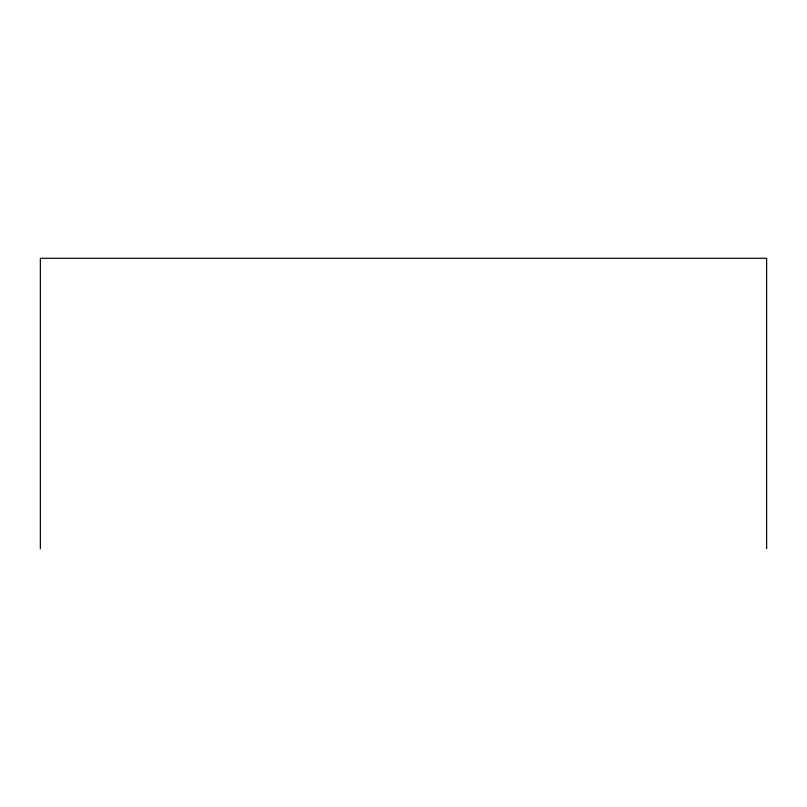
<?xml version="1.0" encoding="UTF-8"?>
<svg xmlns="http://www.w3.org/2000/svg" width="807" height="807" viewBox="0 0 807 807"><rect width="100%" height="100%" fill="white"/><g stroke="black" fill="none" stroke-linecap="round" stroke-linejoin="round"><path stroke-width="1.21" d="M766.65 548.71L766.65 258.29L40.35 258.29L40.35 548.71"/></g></svg>
